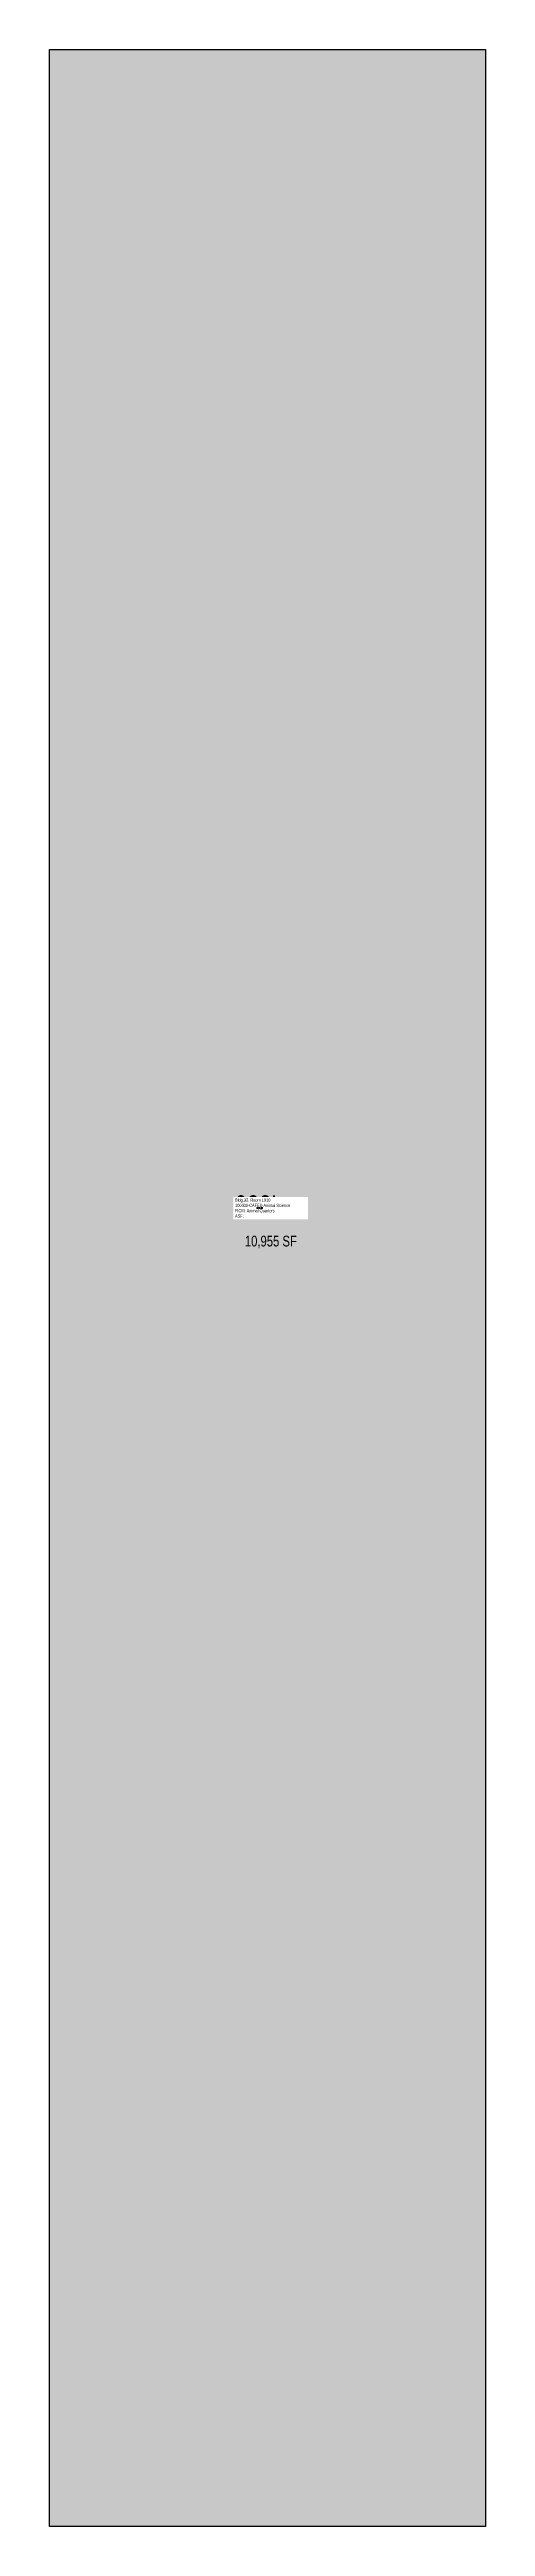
# Model space of a CAD drawing. Header units: inches. Extents: x 0 to 527, y 0 to 2993.
import ezdxf
from ezdxf.enums import TextEntityAlignment as Align

# ---------------------------------------------------------------- set-up
doc = ezdxf.new("R2010")
doc.units = ezdxf.units.IN
doc.header["$MEASUREMENT"] = 0
for name, color, linetype in [('A-IDEN-RNUM', 7, 'Continuous'), ('A-IDEN-SNUM', 4, 'Continuous'), ('A-IDEN-VNUM', 4, 'Continuous'), ('A-WALL', 5, 'Continuous'), ('AREA-TEXT', 3, 'Continuous'), ('Rooms-Category-Color', 7, 'Continuous'), ('Rooms-College-Color', 7, 'Continuous'), ('Rooms-Department-Color', 7, 'Continuous'), ('Rooms-Division-Color', 7, 'Continuous'), ('Rooms-Information', 7, 'Continuous')]:
    doc.layers.add(name, color=color, linetype=linetype)
doc.styles.add('AREA', font='arial.ttf', dxfattribs={"width": 0.75, "height": 60})
doc.styles.add('ID', font='ARIALN.TTF', dxfattribs={"width": 0.85, "height": 0.25})
doc.styles.add('ROOMSNUMBER', font='TXT.SHX', dxfattribs={"height": 1})

msp = doc.modelspace()

# ---------------------------------------------------------------- hatches: boundary and pattern name
at = {"layer": 'Rooms-Category-Color', "true_color": 0xfbafa2}
msp.add_hatch(color=21, dxfattribs=at).paths.add_polyline_path([(527.1, 0), (0, 0), (0, 2992.8), (527.1, 2992.8)])
at = {"layer": 'Rooms-College-Color', "true_color": 0xadadad}
msp.add_hatch(color=253, dxfattribs=at).paths.add_polyline_path([(527.1, 0), (0, 0), (0, 2992.8), (527.1, 2992.8)])
at = {"layer": 'Rooms-Department-Color', "true_color": 0xe3c5e1}
msp.add_hatch(color=254, dxfattribs=at).paths.add_polyline_path([(527.1, 0), (0, 0), (0, 2992.8), (527.1, 2992.8)])
at = {"layer": 'Rooms-Division-Color', "true_color": 0xe3c5e1}
msp.add_hatch(color=254, dxfattribs=at).paths.add_polyline_path([(527.1, 0), (0, 0), (0, 2992.8), (527.1, 2992.8)])

# ---------------------------------------------------------------- linework, layer by layer
at = {"layer": 'A-WALL'}
msp.add_lwpolyline([(527.1, 0), (0, 0), (0, 2992.8), (527.1, 2992.8)], close=True, dxfattribs=at)

# ---------------------------------------------------------------- texts
at = {"layer": 'A-IDEN-RNUM', "style": 'ROOMSNUMBER'}
msp.add_text('0910-00', height=1.2, dxfattribs=at).set_placement((254.1, 1593), align=Align.MIDDLE)
at = {"layer": 'A-IDEN-SNUM', "style": 'ROOMSNUMBER'}
msp.add_text('0320L91000', height=1.2, dxfattribs=at).set_placement((254.5, 1591.6), align=Align.MIDDLE)
at = {"layer": 'A-IDEN-VNUM', "style": 'ID', "width": 0.85}
msp.add_text('032L', height=27, dxfattribs=at).set_placement((253.5, 1594.8), align=Align.MIDDLE)
at = {"layer": 'AREA-TEXT', "style": 'AREA', "width": 0.75}
msp.add_text('10,955 SF', height=13, dxfattribs=at).set_placement((267.6, 1553.1), align=Align.MIDDLE_CENTER)

# ---------------------------------------------------------------- next in the draw order: texts
at = {"layer": 'Rooms-Information', "insert": (224.3, 1581.4), "char_height": 3.857, "width": 86.4, "attachment_point": 7, "style": 'ID', "bg_fill": 3, "box_fill_scale": 1.5, "bg_fill_color": 256, "bg_fill_true_color": 13158600, "bg_fill_transparency": 0}
msp.add_mtext('Bldg.32, Room L910^M^J100400-CAFES-Animal Science^M^JFICM: Animal Quarters^M^JASF: ', dxfattribs=at)

doc.saveas('drawing.dxf')
